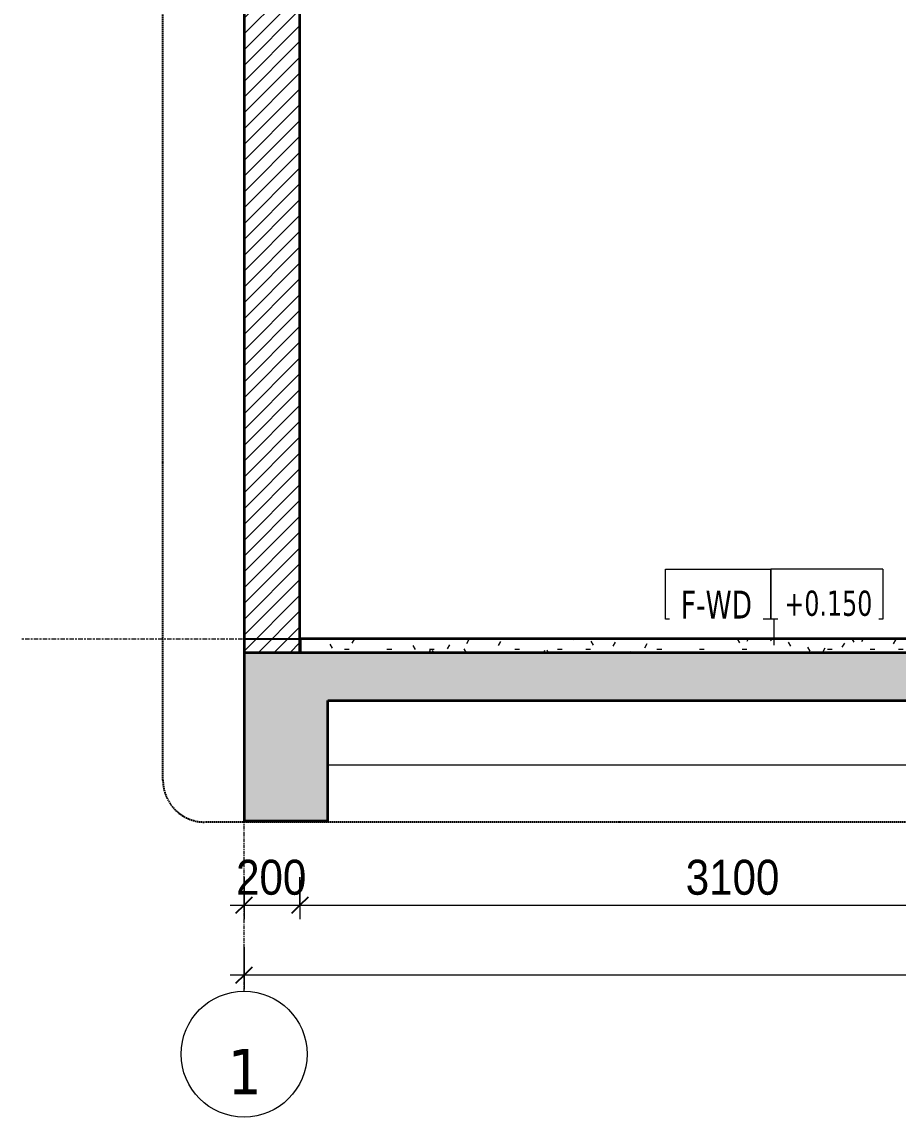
# Model space of a CAD drawing. Header units: millimetres. Extents: x 32270 to 221883, y 3811 to 78637.
# Drawn here: x 57876 to 61008, y 3891 to 7805 of the extents above; entities that cross this region are included whole.
import ezdxf

# ---------------------------------------------------------------- set-up
doc = ezdxf.new("R2010")
doc.units = ezdxf.units.MM
for name, pattern in [('Centre', [31.75, 6.35, -4.7625, 15.875, -4.7625]), ('Grid Line', [22.225, 12.7, -3.175, 3.175, -3.175]), ('Hidden', [7.14375, 4.7625, -2.38125]), ('IMPORT-CENTER _2_', [40.64, 25.4, -5.08, 5.08, -5.08])]:
    doc.linetypes.add(name, pattern=pattern)
for name, color, linetype, lineweight in [('0-5', 130, 'Continuous', 5), ('A-ANNO-DIMS', 211, 'Continuous', 9), ('A-ANNO-DIMS-50', 211, 'Continuous', 9), ('A-DETL-GENF', 92, 'Continuous', 18), ('A-DETL-GENF-3', 92, 'Hidden', 25), ('A-DETL-GENF-4', 9, 'Continuous', 18), ('A-DETL-MEDM', 33, 'Continuous', 35), ('A-FLOR-FNSH-1', 7, 'Continuous', 35), ('A-FLOR-IDEN', 11, 'Continuous', 9), ('A-FLOR-LEVL-2', 51, 'Centre', 9), ('A-FLOR-PATT-4', 67, 'Continuous', 18), ('A-WALL-2', 7, 'Continuous', 35), ('A-WALL-PATT-2', 111, 'Continuous', 18), ('G-IMPT', 8, 'Continuous', 18), ('G-IMPT-2', 8, 'IMPORT-CENTER _2_', 18), ('M-EQPM', 50, 'Continuous', 18), ('M-EQPM-1', 50, 'Continuous', 25), ('S-BEAM-1', 250, 'Continuous', 18), ('S-GRID-1', 1, 'Grid Line', 9), ('S-GRID-IDEN', 1, 'Continuous', 9)]:
    doc.layers.add(name, color=color, linetype=linetype, lineweight=lineweight)
doc.styles.add('Tahoma', font='tahoma.ttf', dxfattribs={"width": 0.8, "height": 100})
doc.styles.add('Tahoma_1', font='tahoma.ttf', dxfattribs={"width": 0.8, "height": 90})
doc.styles.add('Tahoma_B', font='tahomabd.ttf', dxfattribs={"height": 162.5})
doc.styles.add('UTM Avo', font='', dxfattribs={"width": 0.9, "height": 125})
doc.styles.get('UTM Avo').set_extended_font_data('UTM Avo')
doc.dimstyles.new('1_Dim_chi_tiet_2_5', dxfattribs={"dimscale": 304.8, "dimtxt": 124.912619, "dimasz": 0.19685, "dimexe": 0.164042, "dimexo": 0.0625, "dimgap": 0.016404, "dimtad": 1, "dimdec": 0, "dimrnd": 5, "dimzin": 0, "dimdsep": 46, "dimtxsty": 'UTM Avo', "dimblk1": 'OBLIQUE', "dimblk2": 'OBLIQUE', "dimsah": 1, "dimcen": 0.09, "dimdle": 0.164042, "dimazin": 0, "dimtfac": 1, "dimtdec": 4, "dimtix": 1, "dimtmove": 0, "dimatfit": 3, "dimfxl": 0.328084, "dimfxlon": 1, "dimtvp": 1, "dimtolj": 1, "dimtzin": 0, "dimarcsym": 2})
pattern_1 = [(45, (62709.7, 15875), (-28.28427, 28.28427), [])]

# ---------------------------------------------------------------- blocks, each defined once
blk = doc.blocks.new('NCV_TKTC_KET CAU_rvt-3-TKCS_CĂN HỘ LOẠI 3A - MẶT CẮT 2')
at = {"layer": 'S-BEAM-1'}
blk.add_line((33952.6, 5150), (36744.9, 5150), dxfattribs=at)
blk = doc.blocks.new('NCV_TKTC_TANG 2_rvt-3-TKCS_CĂN HỘ LOẠI 3A - MẶT CẮT 2')
at = {"layer": 'A-FLOR-PATT-4'}
h = blk.add_hatch(dxfattribs=at)
h.set_pattern_fill('FP_6', color=256, style=0, pattern_type=2)
h.set_pattern_definition([(0, (37692.334, 15875), (203.2, 50.8), [16.764, -135.636, 16.764, -135.636, -812.8]), (0, (37692.334, 15875), (203.2, 50.8), [-304.8, 16.764, -288.036, 16.764, -135.636, -355.6]), (0, (37692.334, 15875), (203.2, 50.8), [-762, 16.764, -84.836, 16.764, -237.236]), (120, (37768.534, 15900.4), (-145.5941, 150.57636), [16.764, -135.636, 16.764, -135.636, -812.8]), (120, (37768.534, 15900.4), (-145.5941, 150.57636), [-304.8, 16.764, -288.036, 16.764, -135.636, -355.6]), (120, (37768.534, 15900.4), (-145.5941, 150.57636), [-762, 16.764, -84.836, 16.764, -237.236]), (240, (37793.934, 16002), (-57.6059, -201.37636), [16.764, -135.636, 16.764, -135.636, -812.8]), (240, (37793.934, 16002), (-57.6059, -201.37636), [-304.8, 16.764, -288.036, 16.764, -135.636, -355.6]), (240, (37793.934, 16002), (-57.6059, -201.37636), [-762, 16.764, -84.836, 16.764, -237.236])])
h.paths.add_polyline_path([(36952.6, 5550), (36952.6, 5600), (33852.6, 5600), (33852.6, 5550), (35676, 5550)])
at = {"layer": 'A-FLOR-FNSH-1'}
for p, q in [((36952.6, 5600), (33852.6, 5600)), ((33852.6, 5600), (33852.6, 5550))]:
    blk.add_line(p, q, dxfattribs=at)
blk = doc.blocks.new('TKTC_XREF_251221_MB TANG 2-7 - TKTC_XREF_260130_MB TANG 2-5_dwg_$cc-4746808-TKCS_CĂN HỘ LOẠI 3A - MẶT CẮT 2')
at = {"layer": 'G-IMPT-2'}
for p, q in [((34697.1, 5600), (34850.1, 5600)), ((34773.6, 5600), (34773.6, 5600))]:
    blk.add_line(p, q, dxfattribs=at)
at = {"layer": 'M-EQPM'}
for p, q in [((34773.6, 5600), (34716.7, 5600)), ((34716.7, 5600), (34830.4, 5600)), ((34827.6, 5600), (34719.5, 5600)), ((34719.5, 5600), (34773.6, 5600)), ((34773.6, 5600), (34827.6, 5600)), ((34830.4, 5600), (34773.6, 5600))]:
    blk.add_line(p, q, dxfattribs=at)
blk = doc.blocks.new('TKTC_XREF_251221_MB TANG 2-7 - TKTC_XREF_260130_MB TANG 2-5_dwg_CUM U_DN100-4746796-TKCS_CĂN HỘ LOẠI 3A - MẶT CẮT 2')
at = {"layer": 'G-IMPT'}
for p, q in [((34703.9, 5600), (34702, 5600)), ((34702, 5600), (34717.3, 5600)), ((34703.9, 5600), (34706.7, 5600)), ((34715.4, 5600), (34703.9, 5600)), ((34705.3, 5600), (34713.9, 5600)), ((34843.3, 5600), (34705.6, 5600)), ((34706.7, 5600), (34712.5, 5600)), ((34707.1, 5600), (34708, 5600)), ((34707.1, 5600), (34712.2, 5600)), ((34708, 5600), (34711.2, 5600)), ((34708, 5600), (34711.2, 5600)), ((34708, 5600), (34711.2, 5600)), ((34711.2, 5600), (34712.2, 5600)), ((34712.5, 5600), (34715.4, 5600)), ((34835.3, 5600), (34713.6, 5600)), ((34713.6, 5600), (34717.6, 5600)), ((34717.3, 5600), (34715.4, 5600)), ((34831.3, 5600), (34717.6, 5600)), ((34835.3, 5600), (34831.3, 5600)), ((34833.5, 5600), (34831.6, 5600)), ((34831.6, 5600), (34847, 5600)), ((34833.5, 5600), (34836.4, 5600)), ((34845, 5600), (34833.5, 5600)), ((34835, 5600), (34843.6, 5600)), ((34836.4, 5600), (34842.2, 5600)), ((34836.7, 5600), (34837.7, 5600)), ((34836.7, 5600), (34841.8, 5600)), ((34837.7, 5600), (34840.9, 5600)), ((34837.7, 5600), (34840.9, 5600)), ((34837.7, 5600), (34840.9, 5600)), ((34840.9, 5600), (34841.8, 5600)), ((34842.2, 5600), (34845, 5600)), ((34847, 5600), (34845, 5600))]:
    blk.add_line(p, q, dxfattribs=at)
blk = doc.blocks.new('TKTC_XREF_251221_MB TANG 2-7 - TKTC_XREF_260130_MB TANG 2-5_dwg_$cc-V37-TKCS_CĂN HỘ LOẠI 3A - MẶT CẮT 2')
at = {"layer": 'G-IMPT-2'}
for p, q in [((34661.3, 5600), (34814.3, 5600)), ((34737.8, 5600), (34737.8, 5600))]:
    blk.add_line(p, q, dxfattribs=at)
at = {"layer": 'M-EQPM'}
for p, q in [((34737.8, 5600), (34683.7, 5600)), ((34683.7, 5600), (34737.8, 5600)), ((34737.8, 5600), (34725.2, 5600)), ((34725.2, 5600), (34737.8, 5600)), ((34737.8, 5600), (34750.3, 5600)), ((34750.3, 5600), (34737.8, 5600)), ((34794.6, 5600), (34794.6, 5600))]:
    blk.add_line(p, q, dxfattribs=at)
blk = doc.blocks.new('TKTC_XREF_251221_MB TANG 2-7 - TKTC_XREF_260130_MB TANG 2-5_dwg_CUM U_DN100-V38-TKCS_CĂN HỘ LOẠI 3A - MẶT CẮT 2')
at = {"layer": 'G-IMPT'}
for p, q in [((34737.8, 5600), (34670.7, 5600)), ((34670.7, 5600), (34737.8, 5600)), ((34737.8, 5600), (34678.4, 5600)), ((34678.4, 5600), (34737.8, 5600)), ((34737.8, 5600), (34737.8, 5600)), ((34802.6, 5600), (34737.8, 5600)), ((34802.6, 5600), (34737.8, 5600)), ((34802.6, 5600), (34737.8, 5600)), ((34802.6, 5600), (34737.8, 5600)), ((34804.5, 5600), (34802.6, 5600)), ((34802.6, 5600), (34804.5, 5600)), ((34804.5, 5600), (34802.6, 5600)), ((34802.6, 5600), (34804.5, 5600)), ((34809.3, 5600), (34804.5, 5600)), ((34804.5, 5600), (34809.3, 5600)), ((34804.5, 5600), (34809.3, 5600)), ((34804.5, 5600), (34809.3, 5600)), ((34809.3, 5600), (34804.5, 5600)), ((34804.5, 5600), (34809.3, 5600)), ((34804.5, 5600), (34809.3, 5600)), ((34804.5, 5600), (34809.3, 5600)), ((34809.3, 5600), (34809.3, 5600)), ((34809.3, 5600), (34809.3, 5600)), ((34810.3, 5600), (34815.7, 5600)), ((34815.7, 5600), (34810.3, 5600)), ((34810.3, 5600), (34815.7, 5600)), ((34815.7, 5600), (34810.3, 5600)), ((34816.7, 5600), (34815.7, 5600)), ((34815.7, 5600), (34816.7, 5600)), ((34816.7, 5600), (34815.7, 5600)), ((34815.7, 5600), (34816.7, 5600))]:
    blk.add_line(p, q, dxfattribs=at)
blk = doc.blocks.new('TKTC_XREF_251221_MB TANG 2-7 - TKTC_XREF_260130_MB TANG 2-5_dwg_THU NUOC - THU NUOC-444531-TKCS_MB TẦNG 1-4746804-TKCS_CĂN HỘ LOẠI 3A - MẶT CẮT 2')
at = {"layer": 'G-IMPT'}
for p, q in [((34278.6, 5600), (34128.6, 5600)), ((34128.6, 5600), (34278.6, 5600)), ((34253.6, 5600), (34153.6, 5600)), ((34153.6, 5600), (34253.6, 5600)), ((34248.6, 5600), (34158.6, 5600)), ((34158.6, 5600), (34248.6, 5600)), ((34158.6, 5600), (34248.6, 5600)), ((34248.6, 5600), (34158.6, 5600)), ((34171.5, 5600), (34171.5, 5600)), ((34171.5, 5600), (34171.5, 5600)), ((34171.5, 5600), (34171.5, 5600)), ((34171.5, 5600), (34195.6, 5600)), ((34195.6, 5600), (34171.5, 5600)), ((34235.7, 5600), (34171.5, 5600)), ((34171.5, 5600), (34235.7, 5600)), ((34235.7, 5600), (34171.5, 5600)), ((34171.5, 5600), (34235.7, 5600)), ((34183.8, 5600), (34183.8, 5600)), ((34183.8, 5600), (34183.8, 5600)), ((34223.3, 5600), (34183.8, 5600)), ((34183.8, 5600), (34223.3, 5600)), ((34223.3, 5600), (34183.8, 5600)), ((34183.8, 5600), (34223.3, 5600)), ((34193.8, 5600), (34193.8, 5600)), ((34193.8, 5600), (34193.8, 5600)), ((34213.4, 5600), (34193.8, 5600)), ((34193.8, 5600), (34213.4, 5600)), ((34213.4, 5600), (34193.8, 5600)), ((34193.8, 5600), (34213.4, 5600)), ((34235.7, 5600), (34211.6, 5600)), ((34211.6, 5600), (34235.7, 5600)), ((34213.4, 5600), (34213.4, 5600)), ((34213.4, 5600), (34213.4, 5600)), ((34223.3, 5600), (34223.3, 5600)), ((34223.3, 5600), (34223.3, 5600)), ((34235.7, 5600), (34235.7, 5600)), ((34235.7, 5600), (34235.7, 5600)), ((34235.7, 5600), (34235.7, 5600))]:
    blk.add_line(p, q, dxfattribs=at)
blk = doc.blocks.new('TKTC_XREF_251221_MB TANG 2-7 - TKTC_XREF_251221_MB TANG 2-7-2039446-TKCS_CĂN HỘ LOẠI 3A - MẶT CẮT 2')
at = {"layer": 'M-EQPM'}
for p, q in [((34653, 5600), (34802.7, 5600)), ((34802.7, 5600), (34653, 5600)), ((34693.9, 5600), (34843.6, 5600)), ((34843.6, 5600), (34693.9, 5600)), ((34701.8, 5600), (34702.1, 5600)), ((34852.2, 5600), (34701.8, 5600)), ((34701.8, 5600), (34702.1, 5600)), ((34852.2, 5600), (34701.8, 5600)), ((34701.8, 5600), (34702.1, 5600)), ((34852.2, 5600), (34701.8, 5600)), ((34701.8, 5600), (34702.1, 5600)), ((34852.2, 5600), (34701.8, 5600)), ((34852.4, 5600), (34702, 5600)), ((34702, 5600), (34852.4, 5600)), ((34852.4, 5600), (34702, 5600)), ((34702, 5600), (34852.4, 5600)), ((34852.4, 5600), (34702, 5600)), ((34702, 5600), (34852.4, 5600)), ((34852.4, 5600), (34702, 5600)), ((34702, 5600), (34852.4, 5600)), ((34702.1, 5600), (34852.6, 5600)), ((34702.1, 5600), (34852.6, 5600)), ((34702.1, 5600), (34852.6, 5600)), ((34702.1, 5600), (34852.5, 5600)), ((34802.8, 5600), (34852.6, 5600)), ((34852.6, 5600), (34802.8, 5600)), ((34852.6, 5600), (34852.2, 5600)), ((34852.6, 5600), (34852.2, 5600)), ((34852.6, 5600), (34852.2, 5600)), ((34852.5, 5600), (34852.2, 5600))]:
    blk.add_line(p, q, dxfattribs=at)
at = {"layer": 'M-EQPM-1'}
blk.add_line((33652.6, 5600), (42843.8, 5600), dxfattribs=at)
for name, p in [('TKTC_XREF_251221_MB TANG 2-7 - TKTC_XREF_260130_MB TANG 2-5_dwg_THU NUOC - THU NUOC-444531-TKCS_MB TẦNG 1-4746804-TKCS_CĂN HỘ LOẠI 3A - MẶT CẮT 2', (0, 0)), ('TKTC_XREF_251221_MB TANG 2-7 - TKTC_XREF_260130_MB TANG 2-5_dwg_THU NUOC - THU NUOC-444531-TKCS_MB TẦNG 1-4746804-TKCS_CĂN HỘ LOẠI 3A - MẶT CẮT 2', (0, 0)), ('TKTC_XREF_251221_MB TANG 2-7 - TKTC_XREF_260130_MB TANG 2-5_dwg_THU NUOC - THU NUOC-444531-TKCS_MB TẦNG 1-4746804-TKCS_CĂN HỘ LOẠI 3A - MẶT CẮT 2', (0, 0)), ('TKTC_XREF_251221_MB TANG 2-7 - TKTC_XREF_260130_MB TANG 2-5_dwg_THU NUOC - THU NUOC-444531-TKCS_MB TẦNG 1-4746804-TKCS_CĂN HỘ LOẠI 3A - MẶT CẮT 2', (0, 0)), ('TKTC_XREF_251221_MB TANG 2-7 - TKTC_XREF_260130_MB TANG 2-5_dwg_THU NUOC - THU NUOC-444531-TKCS_MB TẦNG 1-4746804-TKCS_CĂN HỘ LOẠI 3A - MẶT CẮT 2', (0, 0)), ('TKTC_XREF_251221_MB TANG 2-7 - TKTC_XREF_260130_MB TANG 2-5_dwg_THU NUOC - THU NUOC-444531-TKCS_MB TẦNG 1-4746804-TKCS_CĂN HỘ LOẠI 3A - MẶT CẮT 2', (0, 0)), ('TKTC_XREF_251221_MB TANG 2-7 - TKTC_XREF_260130_MB TANG 2-5_dwg_$cc-V37-TKCS_CĂN HỘ LOẠI 3A - MẶT CẮT 2', (0, 0)), ('TKTC_XREF_251221_MB TANG 2-7 - TKTC_XREF_260130_MB TANG 2-5_dwg_CUM U_DN100-V38-TKCS_CĂN HỘ LOẠI 3A - MẶT CẮT 2', (0, 0)), ('TKTC_XREF_251221_MB TANG 2-7 - TKTC_XREF_260130_MB TANG 2-5_dwg_$cc-4746808-TKCS_CĂN HỘ LOẠI 3A - MẶT CẮT 2', (0, 0)), ('TKTC_XREF_251221_MB TANG 2-7 - TKTC_XREF_260130_MB TANG 2-5_dwg_$cc-4746808-TKCS_CĂN HỘ LOẠI 3A - MẶT CẮT 2', (0, 0)), ('TKTC_XREF_251221_MB TANG 2-7 - TKTC_XREF_260130_MB TANG 2-5_dwg_$cc-4746808-TKCS_CĂN HỘ LOẠI 3A - MẶT CẮT 2', (0, 0)), ('TKTC_XREF_251221_MB TANG 2-7 - TKTC_XREF_260130_MB TANG 2-5_dwg_$cc-4746808-TKCS_CĂN HỘ LOẠI 3A - MẶT CẮT 2', (0, 0)), ('TKTC_XREF_251221_MB TANG 2-7 - TKTC_XREF_260130_MB TANG 2-5_dwg_CUM U_DN100-4746796-TKCS_CĂN HỘ LOẠI 3A - MẶT CẮT 2', (0, 0)), ('TKTC_XREF_251221_MB TANG 2-7 - TKTC_XREF_260130_MB TANG 2-5_dwg_CUM U_DN100-4746796-TKCS_CĂN HỘ LOẠI 3A - MẶT CẮT 2', (0, 0)), ('TKTC_XREF_251221_MB TANG 2-7 - TKTC_XREF_260130_MB TANG 2-5_dwg_CUM U_DN100-4746796-TKCS_CĂN HỘ LOẠI 3A - MẶT CẮT 2', (0, 0)), ('TKTC_XREF_251221_MB TANG 2-7 - TKTC_XREF_260130_MB TANG 2-5_dwg_CUM U_DN100-4746796-TKCS_CĂN HỘ LOẠI 3A - MẶT CẮT 2', (0, 0)), ('TKTC_XREF_251221_MB TANG 2-7 - TKTC_XREF_260130_MB TANG 2-5_dwg_$cc-V37-TKCS_CĂN HỘ LOẠI 3A - MẶT CẮT 2', (40.9, 0)), ('TKTC_XREF_251221_MB TANG 2-7 - TKTC_XREF_260130_MB TANG 2-5_dwg_CUM U_DN100-V38-TKCS_CĂN HỘ LOẠI 3A - MẶT CẮT 2', (40.9, 0))]:
    blk.add_blockref(name, p)
blk = doc.blocks.new('BORDER VIEW - BORDER VIEW-3699930-TKCS_CĂN HỘ LOẠI 3A - MẶT CẮT 2')
at = {"layer": 'A-DETL-GENF-3'}
for p, q in [((33362.6, 5095), (33362.6, 9245.8)), ((42693.8, 4945), (33512.6, 4945))]:
    blk.add_line(p, q, dxfattribs=at)
blk.add_arc((33512.6, 5095), 150, 180, 270, dxfattribs=at)
blk = doc.blocks.new('Grid - M_Grid Head - Circle-353313-TKCS_CĂN HỘ LOẠI 3A - MẶT CẮT 2')
at = {"layer": 'S-GRID-IDEN'}
blk.add_circle((33652.6, 4115.7), 225, dxfattribs=at)
blk = doc.blocks.new('DIMBLOCK66-TKCS_CĂN HỘ LOẠI 3A - MẶT CẮT 2')
at = {"layer": 'A-ANNO-DIMS-50'}
for p, q in [((58669.9, 4748.1), (58669.9, 4598.1)), ((58669.9, 4648.1), (58669.9, 4748.1)), ((58869.9, 4748.1), (58869.9, 4598.1)), ((58869.9, 4648.1), (58869.9, 4748.1)), ((58619.9, 4648.1), (58869.9, 4648.1))]:
    blk.add_line(p, q, dxfattribs=at)
at = {"layer": 'A-ANNO-DIMS-50', "lineweight": 25}
for p, q in [((58669.9, 4648.1), (58699.9, 4678.1)), ((58869.9, 4648.1), (58899.9, 4678.1)), ((58669.9, 4648.1), (58639.9, 4618.1)), ((58869.9, 4648.1), (58839.9, 4618.1))]:
    blk.add_line(p, q, dxfattribs=at)
at = {"layer": 'A-ANNO-DIMS-50', "color": 0, "insert": (58641.5, 4810.4), "char_height": 125, "width": 308.118, "attachment_point": 1, "line_spacing_factor": 1.110334, "style": 'UTM Avo'}
blk.add_mtext('200', dxfattribs=at)
blk = doc.blocks.new('_Oblique')
at = {"color": 0, "linetype": 'ByBlock', "lineweight": -2}
blk.add_line((-0.5, -0.5), (0.5, 0.5), dxfattribs=at)
blk = doc.blocks.new('DIMBLOCK67-TKCS_CĂN HỘ LOẠI 3A - MẶT CẮT 2')
at = {"layer": 'A-ANNO-DIMS-50'}
for p, q in [((58869.9, 4748.1), (58869.9, 4598.1)), ((58869.9, 4648.1), (58869.9, 4748.1)), ((61969.9, 4748.1), (61969.9, 4598.1)), ((61969.9, 4648.1), (61969.9, 4748.1)), ((58869.9, 4648.1), (61969.9, 4648.1))]:
    blk.add_line(p, q, dxfattribs=at)
at = {"layer": 'A-ANNO-DIMS-50', "lineweight": 25}
for p, q in [((58869.9, 4648.1), (58899.9, 4678.1)), ((61969.9, 4648.1), (61999.9, 4678.1)), ((58869.9, 4648.1), (58839.9, 4618.1)), ((61969.9, 4648.1), (61939.9, 4618.1))]:
    blk.add_line(p, q, dxfattribs=at)
at = {"layer": 'A-ANNO-DIMS-50', "color": 0, "insert": (60248.8, 4810.4), "char_height": 125, "width": 410.824, "attachment_point": 1, "line_spacing_factor": 1.110334, "style": 'UTM Avo'}
blk.add_mtext('3100', dxfattribs=at)
blk = doc.blocks.new('DIMBLOCK76-TKCS_CĂN HỘ LOẠI 3A - MẶT CẮT 2')
at = {"layer": 'A-ANNO-DIMS-50'}
for p, q in [((58669.9, 4498.1), (58669.9, 4348.1)), ((58669.9, 4398.1), (58669.9, 4498.1)), ((67070, 4498.1), (67070, 4348.1)), ((67070, 4398.1), (67070, 4498.1)), ((67120, 4398.1), (58619.9, 4398.1))]:
    blk.add_line(p, q, dxfattribs=at)
at = {"layer": 'A-ANNO-DIMS-50', "lineweight": 25}
for p, q in [((58669.9, 4398.1), (58699.9, 4428.1)), ((67070, 4398.1), (67100, 4428.1)), ((58669.9, 4398.1), (58639.9, 4368.1)), ((67070, 4398.1), (67040, 4368.1))]:
    blk.add_line(p, q, dxfattribs=at)
at = {"layer": 'A-ANNO-DIMS-50', "color": 0, "insert": (62698.8, 4560.4), "char_height": 125, "width": 410.824, "attachment_point": 1, "line_spacing_factor": 1.110334, "style": 'UTM Avo'}
blk.add_mtext('8400', dxfattribs=at)
blk = doc.blocks.new('TAG SAN - TTG - TAG FFL-4075299-TKCS_CĂN HỘ LOẠI 3A - MẶT CẮT 2')
at = {"layer": 'A-FLOR-IDEN'}
for p, q in [((35159.5, 5670.6), (35159.5, 5849.4)), ((35159.5, 5849.4), (35535.5, 5849.4)), ((35535.5, 5849.4), (35535.5, 5670.6)), ((35935.5, 5849.4), (35535.5, 5849.4)), ((35535.5, 5670.6), (35535.5, 5849.4)), ((35935.5, 5849.4), (35935.5, 5670.6)), ((35535.5, 5670.6), (35159.5, 5670.6)), ((35935.5, 5670.6), (35535.5, 5670.6))]:
    blk.add_line(p, q, dxfattribs=at)

msp = doc.modelspace()

# ---------------------------------------------------------------- hatches: boundary and pattern name
at = {"layer": 'A-DETL-GENF-4'}
h = msp.add_hatch(dxfattribs=at)
h.set_pattern_fill('FP_3', color=256, style=0, pattern_type=2)
h.set_pattern_definition([(50, (62709.7, 15875), (364.368, -31.878), [38.1, -419.1]), (355, (62709.7, 15875), (-70.486, 382.113), [30.48, -335.28]), (100.451, (62740.06, 15872.34), (293.885, 350.233), [32.38, -356.18]), (46.184, (62709.7, 15976.6), (542.158, -84.086), [57.15, -628.65]), (96.636, (62754.9, 15969.6), (474.805, 494.855), [48.57, -534.27]), (351.184, (62709.7, 15976.6), (474.81, 494.85), [45.72, -502.92]), (21, (62760.5, 15951.2), (303.2285, -204.5305), [38.1, -419.1]), (326, (62760.5, 15951.2), (123.604, 368.376), [30.48, -335.28]), (71.451, (62785.77, 15934.16), (426.834, 163.843), [32.38, -356.18]), (37.5, (62709.7, 15875), (6.1766, 169.1102), [3.353, -327.863, 3.353, -337.007, -336.55]), (37.5, (62709.7, 15875), (6.1766, 169.1102), [-671.576, 3.353, -333.197]), (7.5, (62709.7, 15875), (133.639, 200.3615), [3.353, -190.703, 3.353, -320.243, -128.27]), (7.5, (62709.7, 15875), (133.639, 200.3615), [-517.652, 3.353, -124.917]), (327.5, (62596.42, 15875), (271.1818, -11.4584), [3.353, -123.647, 3.353, -392.887, -525.78]), (327.5, (62596.42, 15875), (271.1818, -11.4584), [-523.24, 3.353, -522.427]), (317.5, (62545.62, 15875), (296.2585, 50.853), [3.353, -161.747, 3.353, -259.791, -373.38]), (317.5, (62545.62, 15875), (296.2585, 50.853), [-428.244, 3.353, -370.027]), (45, (62709.7, 15875), (-125.7236, 125.7236), []), (45, (62709.7, 16065.5), (-125.7236, 125.7236), [])])
h.paths.add_polyline_path([(62970, 4950), (63270, 4950), (63270, 5330), (66869.9, 5330), (66869.9, 5100), (67070, 5100), (67070, 5360), (67861.2, 5360), (67861.2, 5530), (67070, 5530), (67070, 5500), (63069.9, 5500), (63069.9, 5550), (58669.9, 5550), (58669.9, 4950), (58969.9, 4950), (58969.9, 5380), (62970, 5380)])
h.paths.add_polyline_path([(62059.9, 7810), (62059.9, 7920), (61979.9, 7920), (61979.9, 7810), (62031.8, 7810)])
h.paths.add_polyline_path([(62970, 8350), (63270, 8350), (63270, 8730), (66869.9, 8730), (66869.9, 8500), (67070, 8500), (67070, 8760), (67861.2, 8760), (67861.2, 8930), (67070, 8930), (67070, 8900), (63069.9, 8900), (63069.9, 8950), (58669.9, 8950), (58669.9, 8350), (58969.9, 8350), (58969.9, 8785), (62970, 8785), (62970, 8432.2)])
at = {"layer": 'A-WALL-PATT-2'}
h = msp.add_hatch(dxfattribs=at)
h.set_pattern_fill('FP_8', color=256, style=0, pattern_type=2)
h.set_pattern_definition(pattern_1)
h.paths.add_polyline_path([(58869.9, 5550), (58869.9, 8350), (58669.9, 8350), (58669.9, 5550)])
h = msp.add_hatch(dxfattribs=at)
h.set_pattern_fill('FP_8', color=256, style=0, pattern_type=2)
h.set_pattern_definition(pattern_1)
h.paths.add_polyline_path([(58669.9, 4945), (58869.9, 4945), (58869.9, 4950), (58669.9, 4950)])

# ---------------------------------------------------------------- linework, layer by layer
at = {"layer": 'A-DETL-MEDM'}
for p, q in [((63069.9, 5550), (58669.9, 5550)), ((58669.9, 5550), (58669.9, 4950)), ((58969.9, 4950), (58969.9, 5380)), ((58969.9, 5380), (62970, 5380)), ((58669.9, 4950), (58969.9, 4950))]:
    msp.add_line(p, q, dxfattribs=at)
at = {"layer": 'A-FLOR-IDEN'}
msp.add_line((60564.9, 5577.6), (60564.9, 5670.6), dxfattribs=at)
at = {"layer": 'A-FLOR-LEVL-2'}
msp.add_line((57875.8, 5600), (68750.5, 5600), dxfattribs=at)
at = {"layer": 'A-WALL-2'}
for p, q in [((58669.9, 8350), (58669.9, 5550)), ((58869.9, 5550), (58869.9, 8350)), ((58669.9, 4950), (58669.9, 4945)), ((58869.9, 4945), (58869.9, 4950))]:
    msp.add_line(p, q, dxfattribs=at)
at = {"layer": 'S-GRID-1'}
for p, q in [((58669.9, 5590.7), (58669.9, 8676.2)), ((58669.9, 4340.7), (58669.9, 5590.7))]:
    msp.add_line(p, q, dxfattribs=at)

# ---------------------------------------------------------------- block references
at = {"layer": '0-5'}
for name in ['NCV_TKTC_TANG 2_rvt-3-TKCS_CĂN HỘ LOẠI 3A - MẶT CẮT 2', 'NCV_TKTC_KET CAU_rvt-3-TKCS_CĂN HỘ LOẠI 3A - MẶT CẮT 2']:
    msp.add_blockref(name, (25017.4, 0), dxfattribs=at)
at = {"layer": 'A-DETL-GENF'}
msp.add_blockref('BORDER VIEW - BORDER VIEW-3699930-TKCS_CĂN HỘ LOẠI 3A - MẶT CẮT 2', (25017.4, 0), dxfattribs=at)
at = {"layer": 'A-FLOR-IDEN'}
msp.add_blockref('TAG SAN - TTG - TAG FFL-4075299-TKCS_CĂN HỘ LOẠI 3A - MẶT CẮT 2', (25017.4, 0), dxfattribs=at)
at = {"layer": 'M-EQPM'}
msp.add_blockref('TKTC_XREF_251221_MB TANG 2-7 - TKTC_XREF_251221_MB TANG 2-7-2039446-TKCS_CĂN HỘ LOẠI 3A - MẶT CẮT 2', (25017.4, 0), dxfattribs=at)
at = {"layer": 'S-GRID-IDEN'}
msp.add_blockref('Grid - M_Grid Head - Circle-353313-TKCS_CĂN HỘ LOẠI 3A - MẶT CẮT 2', (25017.4, 0), dxfattribs=at)

# ---------------------------------------------------------------- dimensions: what is measured, and where the dimension line sits
at = {"layer": 'A-ANNO-DIMS'}
for base, p1, p2, override, picture, middle in [((58869.9, 4648.1), (58669.9, 4748.1), (58869.9, 4748.1), {"dimpost": '<>', "dimfxl": 200}, 'DIMBLOCK66-TKCS_CĂN HỘ LOẠI 3A - MẶT CẮT 2', (58769.9, 4717.7)), ((61969.9, 4648.1), (58869.9, 4748.1), (61969.9, 4748.1), {"dimpost": '<>', "dimfxl": 3100}, 'DIMBLOCK67-TKCS_CĂN HỘ LOẠI 3A - MẶT CẮT 2', (60419.9, 4717.7)), ((58669.9, 4398.1), (67070, 4498.1), (58669.9, 4498.1), {"dimpost": '<>', "dimfxl": 8400.071331}, 'DIMBLOCK76-TKCS_CĂN HỘ LOẠI 3A - MẶT CẮT 2', (62870, 4467.7))]:
    dim = msp.add_linear_dim(base=base, p1=p1, p2=p2, dimstyle='1_Dim_chi_tiet_2_5', override=override, dxfattribs=at)
    dim.commit()
    dim.dimension.update_dxf_attribs({"geometry": picture, "text_midpoint": middle})

# ---------------------------------------------------------------- next in the draw order: texts
at = {"layer": 'A-FLOR-IDEN', "attachment_point": 5, "line_spacing_factor": 0.996129, "bg_fill": 3, "box_fill_scale": 1.25, "bg_fill_color": 256, "bg_fill_true_color": 13158600, "bg_fill_transparency": 0}
for s, insert, char_height, width, style in [('\\pt4,8,12,16,20,24,28,32,36,40,44,48,52,56,60,64,68,72,76,80,84,88,92,96,100,104,108,112,116,120,124,128;F-WD', (60358.5, 5722.4), 100, 283.2, 'Tahoma'), ('\\pt3.9996,8.0001,11.9997,16.0002,19.9998,24.0003,27.9999,32.0004,36,39.9996,44.0001,47.9997,52.0002,55.9998,60.0003,63.9999,68.0004,72,75.9996,80.0001,83.9997,88.0002,91.9998,96.0003,99.9999,104.0004,108,111.9996,116.0001,119.9997,124.0002,127.9998;+0.150', (60758.7, 5726.5), 90, 314.8, 'Tahoma_1')]:
    msp.add_mtext(s, dxfattribs=dict(at, insert=insert, char_height=char_height, width=width, style=style))
at = {"layer": 'S-GRID-IDEN', "insert": (58672.3, 4053.2), "char_height": 162.5, "width": 145.5, "attachment_point": 5, "line_spacing_factor": 0.996129, "style": 'Tahoma_B', "bg_fill": 3, "box_fill_scale": 1.25, "bg_fill_color": 256, "bg_fill_true_color": 13158600, "bg_fill_transparency": 0}
msp.add_mtext('\\pt634.99962,1269.99925,1905.0005,2540.00013,3174.99975,3809.99937,4445.00062,5080.00025,5714.99987,6349.9995,6985.00075,7620.00037,8255,8889.99962,9524.99925,10160.0005,10795.00013,11429.99975,12064.99938,12700.00063,13335.00025,13969.99988,14604.9995,15240.00075,15875.00038,16510,17144.99963,17779.99925,18415.0005,19050.00013,19684.99975,20319.99938;1', dxfattribs=at)

doc.saveas('drawing.dxf')
